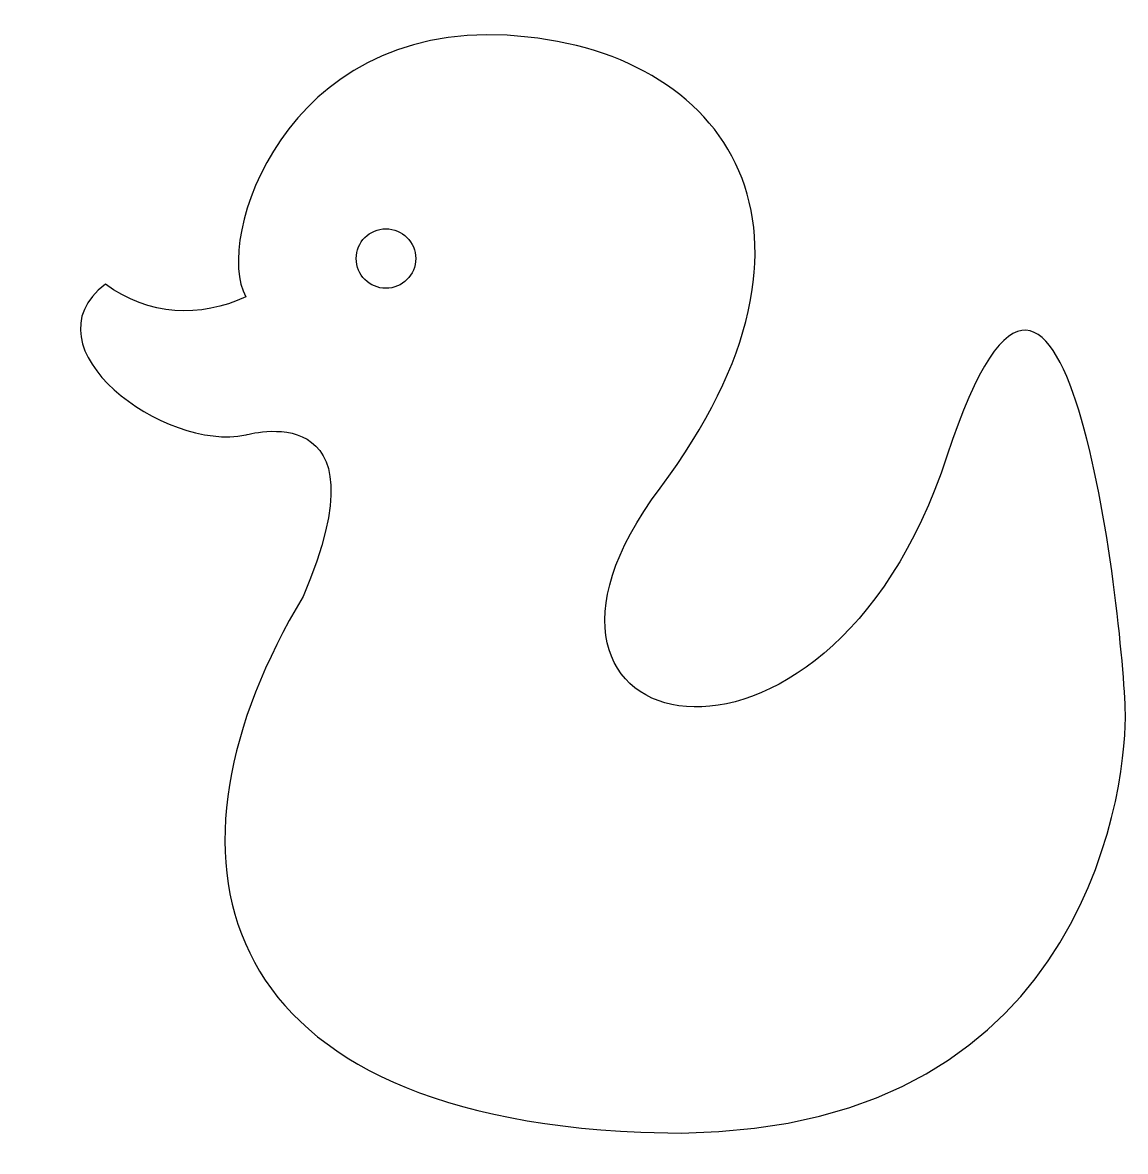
# Model space of a CAD drawing. Header units: centimetres. Extents: x -10.7 to 10.1, y -11.2 to 10.1.
import ezdxf

# ---------------------------------------------------------------- set-up
doc = ezdxf.new("R2010")
doc.units = ezdxf.units.CM
doc.header["$MEASUREMENT"] = 0
doc.layers.add('Camada 1', color=7, linetype='Continuous')

msp = doc.modelspace()

# ---------------------------------------------------------------- linework, layer by layer
at = {"layer": 'Camada 1'}
for points, knots in [([(-9.12373, 5.20676), (-8.32149, 4.6052), (-7.31903, 4.56477), (-6.47681, 4.96615), (-6.47681, 4.96615), (-7.07837, 6.04898), (-5.75492, 10.13965), (-1.54392, 9.89902), (-1.54392, 9.89902), (2.66706, 9.65838), (4.95306, 6.16929), (1.34361, 1.35671), (1.34361, 1.35671), (-2.26581, -3.45585), (4.47178, -5.01993), (6.75775, 1.95829), (6.75775, 1.95829), (9.04372, 8.93652), (10.12656, -1.53082), (10.12656, -2.9746), (10.12656, -2.9746), (10.12656, -4.41835), (9.28436, -11.15597), (0.98267, -10.795), (0.98267, -10.795), (-7.319, -10.43406), (-8.28153, -5.50119), (-5.39397, -0.6886), (-5.39397, -0.6886), (-3.74951, 3.16146), (-6.4768, 2.35966), (-6.4768, 2.35966), (-6.4768, 2.35966), (-8.00095, 2.03864), (-10.68782, 4.00362), (-9.12373, 5.20676), (-9.12373, 5.20676), (-9.12373, 5.20676), (-9.12373, 5.20676), (-9.12373, 5.20676)], [0, 0, 0, 0, 0.09090909, 0.09090909, 0.09090909, 0.09090909, 0.18181818, 0.18181818, 0.18181818, 0.18181818, 0.27272727, 0.27272727, 0.27272727, 0.27272727, 0.36363636, 0.36363636, 0.36363636, 0.36363636, 0.45454545, 0.45454545, 0.45454545, 0.45454545, 0.54545455, 0.54545455, 0.54545455, 0.54545455, 0.63636364, 0.63636364, 0.63636364, 0.63636364, 0.72727273, 0.72727273, 0.72727273, 0.72727273, 0.81818182, 0.81818182, 0.81818182, 0.81818182, 1, 1, 1, 1]), ([(-3.8299, 5.12641), (-3.5197, 5.12641), (-3.26827, 5.37784), (-3.26827, 5.68804), (-3.26827, 5.68804), (-3.26827, 5.99824), (-3.5197, 6.24967), (-3.8299, 6.24967), (-3.8299, 6.24967), (-4.1401, 6.24967), (-4.39153, 5.99824), (-4.39153, 5.68804), (-4.39153, 5.68804), (-4.39153, 5.37784), (-4.14009, 5.12641), (-3.8299, 5.12641)], [0, 0, 0, 0, 0.2, 0.2, 0.2, 0.2, 0.4, 0.4, 0.4, 0.4, 0.6, 0.6, 0.6, 0.6, 1, 1, 1, 1])]:
    msp.add_open_spline(points, degree=3, knots=knots, dxfattribs=at)

doc.saveas('drawing.dxf')
